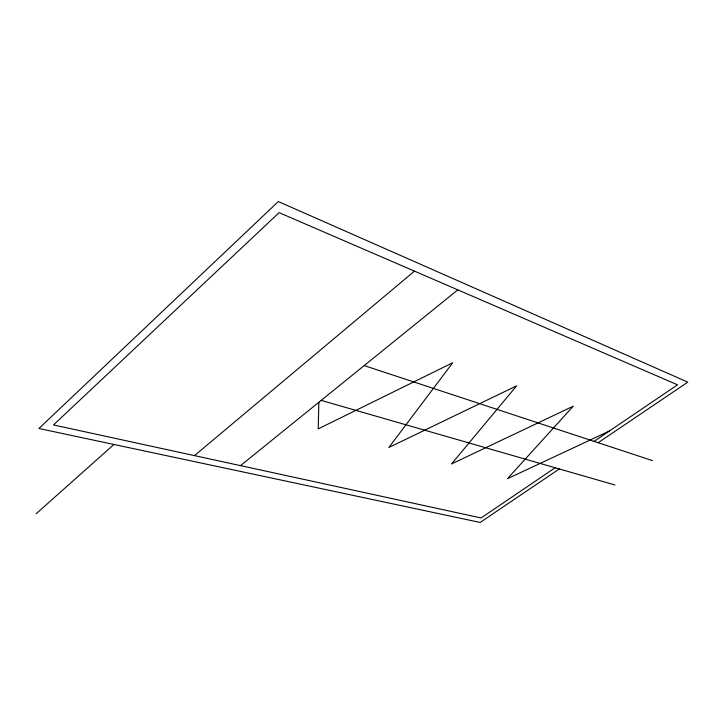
<?xml version="1.0" encoding="UTF-8"?>
<svg xmlns="http://www.w3.org/2000/svg" width="724" height="724" viewBox="0 0 724 724"><rect width="100%" height="100%" fill="white"/><g stroke="black" fill="none" stroke-linecap="round" stroke-linejoin="round"><path stroke-width="1.09" d="M318.868 402.254L318.207 428.898L452.699 362.778L388.86 447.486L516.655 385.82L451.523 463.966L573.227 406.2L507.47 478.691L609.309 431.061M36.2 513.696L113.94 444.473M194.503 455.613L414.49 271.138M240.522 465.632L457.803 289.862M555.163 467.758L481.08 517.959L53.495 424.943L279.129 212.639L677.519 384.824L594.087 441.368M559.317 468.953L480.148 522.447L38.924 428.499L278.324 201.553L687.8 382.136L598.151 442.717M321.185 400.381L614.947 484.971M364.19 365.593L652.469 460.618"/></g></svg>
